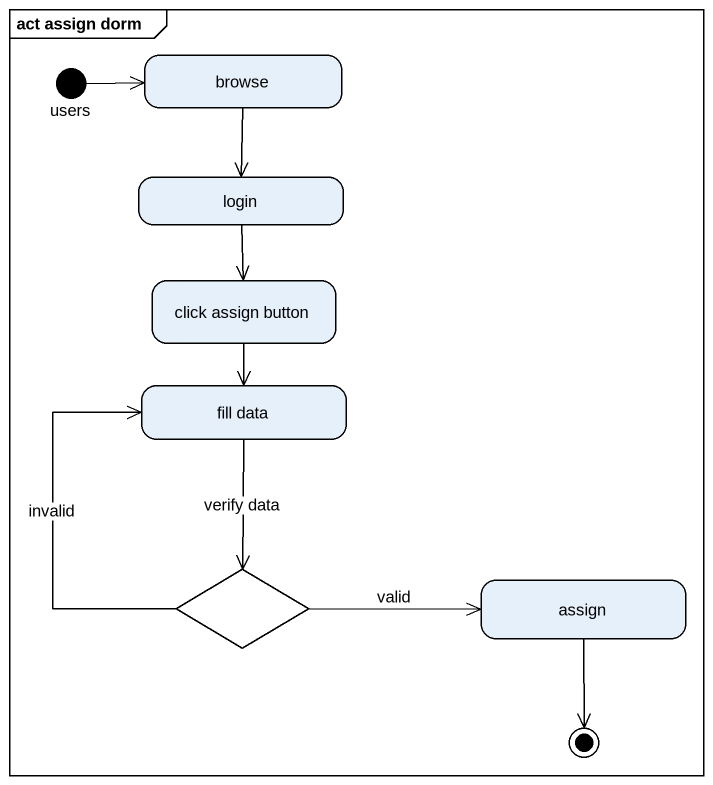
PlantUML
@startuml
mainframe act assign dorm
hide empty description
state users <<start>>
state browse
state login
state "click assign button" as click_assign_button
state "fill data" as fill_data
state choice1 <<choice>>
state assign
users -right-> browse
browse --> login
login --> click_assign_button
click_assign_button --> fill_data
fill_data --> choice1 : verify data
choice1 -up-> fill_data : invalid
choice1 -right-> assign : valid
assign --> [*]
@enduml
